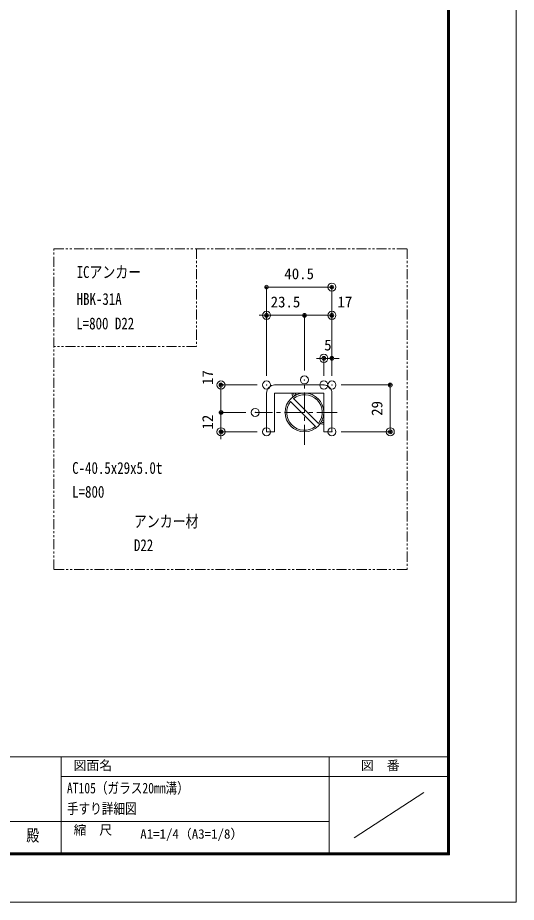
# Model space of a CAD drawing. Units: millimetres, scale not verified. Extents: x -3564 to 3564, y -1188 to 1188.
# Drawn here: x -819 to -200, y -1188 to -92 of the extents above; entities that cross this region are included whole.
import ezdxf
from ezdxf.enums import TextEntityAlignment as Align

# ---------------------------------------------------------------- set-up
doc = ezdxf.new("R2010")
doc.units = ezdxf.units.MM
doc.header["$LTSCALE"] = 20
doc.header["$PDMODE"] = 32
doc.header["$PDSIZE"] = 10
doc.linetypes.add('USER1', pattern=[2, 1.25, -0.25, 0.25, -0.25])
doc.linetypes.add('USER2', pattern=[1.25, 0.625, -0.125, 0.125, -0.125, 0.125, -0.125])
for name, color, linetype, lineweight in [('0-0_0', 7, 'Continuous', 18), ('0-1_DEFPOINTS', 7, 'Continuous', 18), ('0-3_MOJI', 7, 'Continuous', 18), ('0-4_アンカー', 4, 'Continuous', 18), ('0-5_WAKU', 7, 'Continuous', 18), ('0-8_3中心線', 2, 'USER1', 18), ('0-9_41ｱﾙﾐ', 6, 'Continuous', 18), ('0-A_1手摺寸法', 7, 'Continuous', 18), ('0-D_2a', 1, 'USER2', 18)]:
    doc.layers.add(name, color=color, linetype=linetype, lineweight=lineweight)
doc.styles.add('ＭＳ ゴシック', font='')
doc.styles.get('ＭＳ ゴシック').set_extended_font_data('MS Gothic')

# ---------------------------------------------------------------- blocks, each defined once
blk = doc.blocks.new('_ORIGIN2')
at = {"layer": '0-0_0'}
blk.add_line((-0.5, 0), (-1, 0), dxfattribs=at)
for radius in [0.5, 0.25]:
    blk.add_circle((0, 0), radius, dxfattribs=at)
blk = doc.blocks.new('D102')
at = {"layer": '0-1_DEFPOINTS'}
for p in [(5263.84, 618.54), (5182.84, 497.3), (5263.84, 497.3)]:
    blk.add_point(p, dxfattribs=at)
at = {"layer": '0-A_1手摺寸法'}
for p, q in [((5182.84, 508.8), (5182.84, 618.54)), ((5187.44, 618.54), (5259.24, 618.54)), ((5263.84, 508.8), (5263.84, 618.54))]:
    blk.add_line(p, q, dxfattribs=at)
at = {"layer": '0-A_1手摺寸法', "xscale": 4.6, "yscale": 4.6, "rotation": 180}
blk.add_blockref('_ORIGIN2', (5182.84, 618.54), dxfattribs=at)
at = {"layer": '0-A_1手摺寸法', "xscale": 4.6, "yscale": 4.6}
blk.add_blockref('_ORIGIN2', (5263.84, 618.54), dxfattribs=at)
at = {"layer": '0-A_1手摺寸法', "style": 'ＭＳ ゴシック'}
blk.add_text('40.5', height=13.49, dxfattribs=at).set_placement((5204.94, 624.29), align=Align.BOTTOM_LEFT)
blk = doc.blocks.new('D103')
at = {"layer": '0-1_DEFPOINTS'}
for p in [(5263.84, 583.63), (5229.84, 503.61), (5263.84, 497.3)]:
    blk.add_point(p, dxfattribs=at)
at = {"layer": '0-A_1手摺寸法'}
for p, q in [((5229.84, 515.11), (5229.84, 583.63)), ((5234.44, 583.63), (5259.24, 583.63)), ((5263.84, 508.8), (5263.84, 583.63))]:
    blk.add_line(p, q, dxfattribs=at)
at = {"layer": '0-A_1手摺寸法', "xscale": 4.6, "yscale": 4.6, "rotation": 180}
blk.add_blockref('_ORIGIN2', (5229.84, 583.63), dxfattribs=at)
at = {"layer": '0-A_1手摺寸法', "xscale": 4.6, "yscale": 4.6}
blk.add_blockref('_ORIGIN2', (5263.84, 583.63), dxfattribs=at)
at = {"layer": '0-A_1手摺寸法', "style": 'ＭＳ ゴシック'}
blk.add_text('17', height=13.49, dxfattribs=at).set_placement((5270.79, 589.38), align=Align.BOTTOM_LEFT)
blk = doc.blocks.new('D104')
at = {"layer": '0-1_DEFPOINTS'}
for p in [(5182.84, 583.63), (5182.84, 497.3), (5229.84, 503.61)]:
    blk.add_point(p, dxfattribs=at)
at = {"layer": '0-A_1手摺寸法'}
for p, q in [((5178.24, 583.63), (5173.64, 583.63)), ((5182.84, 508.8), (5182.84, 583.63)), ((5229.84, 583.63), (5182.84, 583.63)), ((5229.84, 515.11), (5229.84, 583.63)), ((5234.44, 583.63), (5239.04, 583.63))]:
    blk.add_line(p, q, dxfattribs=at)
at = {"layer": '0-A_1手摺寸法', "xscale": 4.6, "yscale": 4.6}
blk.add_blockref('_ORIGIN2', (5182.84, 583.63), dxfattribs=at)
at = {"layer": '0-A_1手摺寸法', "xscale": 4.6, "yscale": 4.6, "rotation": 180}
blk.add_blockref('_ORIGIN2', (5229.84, 583.63), dxfattribs=at)
at = {"layer": '0-A_1手摺寸法', "style": 'ＭＳ ゴシック'}
blk.add_text('23.5', height=13.49, dxfattribs=at).set_placement((5187.94, 589.38), align=Align.BOTTOM_LEFT)
blk = doc.blocks.new('D105')
at = {"layer": '0-1_DEFPOINTS'}
for p in [(5263.84, 497.3), (5263.84, 439.3), (5336.22, 439.3)]:
    blk.add_point(p, dxfattribs=at)
at = {"layer": '0-A_1手摺寸法'}
for p, q in [((5275.34, 497.3), (5336.22, 497.3)), ((5336.22, 492.7), (5336.22, 443.9)), ((5275.34, 439.3), (5336.22, 439.3))]:
    blk.add_line(p, q, dxfattribs=at)
at = {"layer": '0-A_1手摺寸法', "xscale": 4.6, "yscale": 4.6}
for p, rotation in [((5336.22, 497.3), 90), ((5336.22, 439.3), 270)]:
    blk.add_blockref('_ORIGIN2', p, dxfattribs=dict(at, rotation=rotation))
at = {"layer": '0-A_1手摺寸法', "style": 'ＭＳ ゴシック'}
blk.add_text('29', height=13.49, rotation=90, dxfattribs=at).set_placement((5330.47, 459.1), align=Align.BOTTOM_LEFT)
blk = doc.blocks.new('D106')
at = {"layer": '0-1_DEFPOINTS'}
for p in [(5126.34, 497.3), (5182.84, 497.3), (5168.77, 463.3)]:
    blk.add_point(p, dxfattribs=at)
at = {"layer": '0-A_1手摺寸法'}
for p, q in [((5171.34, 497.3), (5126.34, 497.3)), ((5126.34, 467.9), (5126.34, 492.7)), ((5157.27, 463.3), (5126.34, 463.3))]:
    blk.add_line(p, q, dxfattribs=at)
at = {"layer": '0-A_1手摺寸法', "xscale": 4.6, "yscale": 4.6}
for p, rotation in [((5126.34, 497.3), 90), ((5126.34, 463.3), 270)]:
    blk.add_blockref('_ORIGIN2', p, dxfattribs=dict(at, rotation=rotation))
at = {"layer": '0-A_1手摺寸法', "style": 'ＭＳ ゴシック'}
blk.add_text('17', height=13.49, rotation=90, dxfattribs=at).set_placement((5120.59, 497.3), align=Align.BOTTOM_LEFT)
blk = doc.blocks.new('D107')
at = {"layer": '0-1_DEFPOINTS'}
for p in [(5253.84, 530.27), (5253.84, 497.3), (5263.84, 497.3)]:
    blk.add_point(p, dxfattribs=at)
at = {"layer": '0-A_1手摺寸法'}
for p, q in [((5249.24, 530.27), (5244.64, 530.27)), ((5253.84, 508.8), (5253.84, 530.27)), ((5263.84, 530.27), (5253.84, 530.27)), ((5263.84, 508.8), (5263.84, 530.27)), ((5268.44, 530.27), (5273.04, 530.27))]:
    blk.add_line(p, q, dxfattribs=at)
at = {"layer": '0-A_1手摺寸法', "xscale": 4.6, "yscale": 4.6}
blk.add_blockref('_ORIGIN2', (5253.84, 530.27), dxfattribs=at)
at = {"layer": '0-A_1手摺寸法', "xscale": 4.6, "yscale": 4.6, "rotation": 180}
blk.add_blockref('_ORIGIN2', (5263.84, 530.27), dxfattribs=at)
at = {"layer": '0-A_1手摺寸法', "style": 'ＭＳ ゴシック'}
blk.add_text('5', height=13.49, dxfattribs=at).set_placement((5254.24, 536.02), align=Align.BOTTOM_LEFT)
blk = doc.blocks.new('D101')
at = {"layer": '0-1_DEFPOINTS'}
for p in [(5168.77, 463.3), (5126.34, 439.3), (5182.84, 439.3)]:
    blk.add_point(p, dxfattribs=at)
at = {"layer": '0-A_1手摺寸法'}
for p, q in [((5126.34, 467.9), (5126.34, 472.5)), ((5157.27, 463.3), (5126.34, 463.3)), ((5126.34, 463.3), (5126.34, 439.3)), ((5171.34, 439.3), (5126.34, 439.3)), ((5126.34, 434.7), (5126.34, 430.1))]:
    blk.add_line(p, q, dxfattribs=at)
at = {"layer": '0-A_1手摺寸法', "xscale": 4.6, "yscale": 4.6}
for p, rotation in [((5126.34, 463.3), 270), ((5126.34, 439.3), 90)]:
    blk.add_blockref('_ORIGIN2', p, dxfattribs=dict(at, rotation=rotation))
at = {"layer": '0-A_1手摺寸法', "style": 'ＭＳ ゴシック'}
blk.add_text('12', height=13.49, rotation=90, dxfattribs=at).set_placement((5120.59, 442.1), align=Align.BOTTOM_LEFT)

msp = doc.modelspace()

# ---------------------------------------------------------------- linework, layer by layer
at = {"layer": '0-1_DEFPOINTS', "color": 5}
msp.add_line((-200.49, -1188), (-200.49, 1188), dxfattribs=at)
msp.add_lwpolyline([(-3564.49, 1188), (-3564.49, -1188), (-200.49, -1188)], dxfattribs=at)
at = {"layer": '0-4_アンカー'}
for p, q in [((-500.08, -547.21), (-439.08, -547.21)), ((-510.08, -605.21), (-510.08, -557.21)), ((-500.08, -605.21), (-500.08, -557.21)), ((-500.08, -557.21), (-439.08, -557.21)), ((-477.08, -557.21), (-439.08, -557.21)), ((-439.08, -557.21), (-439.08, -605.21)), ((-429.08, -557.21), (-429.08, -605.21)), ((-510.08, -605.21), (-500.08, -605.21)), ((-439.08, -605.21), (-429.08, -605.21))]:
    msp.add_line(p, q, dxfattribs=at)
for centre, start, end in [((-500.08, -557.21), 90, 180), ((-439.08, -557.21), 0, 90)]:
    msp.add_arc(centre, 10, start, end, dxfattribs=at)
at = {"layer": '0-5_WAKU'}
for p, q in [((-285.69, -1126.8), (-285.69, 1130.8)), ((-285.09, -1127.4), (-285.09, 1131.4)), ((-284.49, -1128), (-284.49, 1132)), ((-283.89, -1128.6), (-283.89, 1132.6)), ((-283.29, -1129.2), (-283.29, 1133.2)), ((-3484.49, -1008), (-284.49, -1008)), ((-764.49, -1008), (-764.49, -1128)), ((-432.49, -1008), (-432.49, -1128)), ((-764.49, -1032), (-284.49, -1032)), ((-401.66, -1108), (-315.33, -1052)), ((-1440.49, -1088), (-432.49, -1088)), ((-3485.09, -1128.6), (-283.89, -1128.6)), ((-3484.49, -1128), (-284.49, -1128)), ((-3483.89, -1127.4), (-285.09, -1127.4)), ((-3483.29, -1126.8), (-285.69, -1126.8)), ((-3485.69, -1129.2), (-283.29, -1129.2))]:
    msp.add_line(p, q, dxfattribs=at)
at = {"layer": '0-8_3中心線'}
for p, q in [((-463.08, -621.52), (-463.08, -540.91)), ((-422.77, -581.21), (-524.16, -581.21))]:
    msp.add_line(p, q, dxfattribs=at)
at = {"layer": '0-9_41ｱﾙﾐ'}
for p, q in [((-449.46, -598.49), (-480.36, -567.59)), ((-445.8, -594.83), (-476.7, -563.93))]:
    msp.add_line(p, q, dxfattribs=at)
msp.add_circle((-463.08, -581.21), 24, dxfattribs=at)
for start, end in [(141.75633, 308.24367), (321.75633, 128.24367)]:
    msp.add_arc((-463.08, -581.21), 22, start, end, dxfattribs=at)
at = {"layer": '0-A_1手摺寸法', "color": 3}
for centre, radius, start, end in [((-470.19, -557.21), 8.33, 180, 213.21396), ((-470.19, -557.21), 6.33, 180, 213.11704), ((-470.19, -557.21), 4.33, 180, 215.15014), ((-439.08, -587.43), 4.33, 239.9842, 270), ((-439.08, -587.43), 8.33, 240.32789, 270), ((-439.08, -587.43), 6.33, 240.96643, 270)]:
    msp.add_arc(centre, radius, start, end, dxfattribs=at)
at = {"layer": '0-D_2a'}
for p, q in [((-596.81, -378.63), (-596.81, -499.42)), ((-596.81, -499.42), (-773.77, -499.42))]:
    msp.add_line(p, q, dxfattribs=at)
msp.add_lwpolyline([(-335.93, -775.78), (-773.77, -775.78), (-773.77, -378.63), (-335.93, -378.63)], close=True, dxfattribs=at)

# ---------------------------------------------------------------- block references
at = {"layer": '0-A_1手摺寸法'}
for name in ['D102', 'D104', 'D103', 'D107', 'D106', 'D105', 'D101']:
    msp.add_blockref(name, (-5692.93, -1044.52), dxfattribs=at)

# ---------------------------------------------------------------- texts
at = {"layer": '0-0_0', "style": 'ＭＳ ゴシック', "width": 0.8}
for s, height, p in [('ICアンカー ', 14.66, (-745.51, -419.1)), ('HBK-31A', 14.66, (-745.51, -452.43)), ('L=800 D22', 14.66, (-745.94, -482.76)), ('C-40.5x29x5.0t', 14.66, (-751.03, -661.73)), ('L=800', 14.66, (-751.03, -691.23)), ('アンカー材', 14.66, (-674.5, -727.89)), ('D22', 14.66, (-674.5, -757.39)), ('AT105（ガラス20mm溝）', 13.2, (-757.55, -1057.06)), ('手すり詳細図', 13.2, (-757.55, -1082.5)), ('\u3000\u3000殿', 14.66, (-839.83, -1116.92))]:
    msp.add_text(s, height=height, dxfattribs=at).set_placement(p, align=Align.BOTTOM_LEFT)
at = {"layer": '0-0_0', "style": 'ＭＳ ゴシック'}
msp.add_text('A1=1/4（A3=1/8）', height=11.73, dxfattribs=at).set_placement((-666.65, -1112.71), align=Align.BOTTOM_LEFT)
at = {"layer": '0-3_MOJI', "style": 'ＭＳ ゴシック'}
for s, p in [('図面名', (-749.39, -1027.79)), ('図  番', (-393.07, -1027.79)), ('縮  尺', (-749.39, -1107.79))]:
    msp.add_text(s, height=11.73, dxfattribs=at).set_placement(p, align=Align.BOTTOM_LEFT)

doc.saveas('drawing.dxf')
